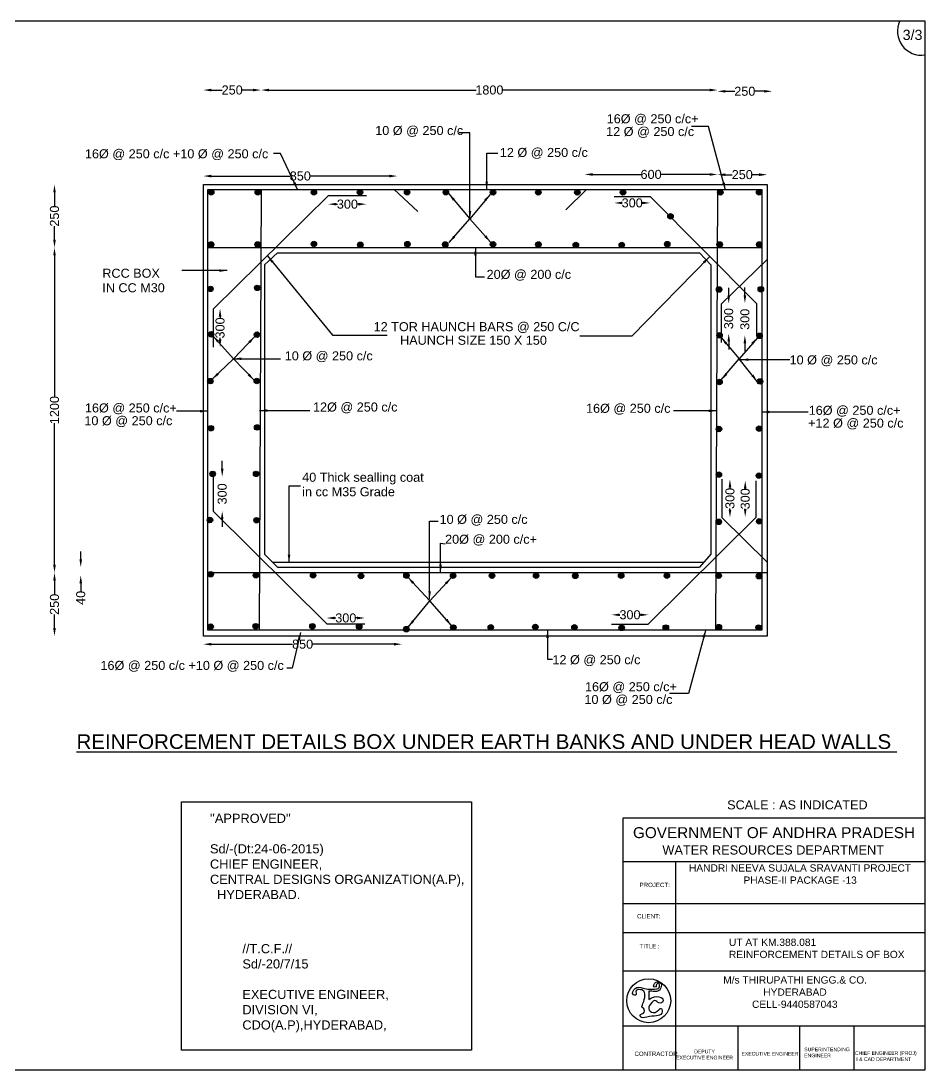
# Model space of a CAD drawing. Header units: millimetres. Extents: x 1016 to 9187, y 2068 to 6710.
# Drawn here: x 5190 to 9187, y 2068 to 6710 of the extents above; entities that cross this region are included whole.
import ezdxf

# ---------------------------------------------------------------- set-up
doc = ezdxf.new("R2010")
doc.units = ezdxf.units.MM
doc.header["$MEASUREMENT"] = 0
for name, color, linetype in [('DIMENSIONS', 7, 'Continuous'), ('DRAWING', 2, 'Continuous'), ('TEXT', 7, 'Continuous')]:
    doc.layers.add(name, color=color, linetype=linetype)
doc.styles.get("Standard").update_dxf_attribs({"font": 'arial.ttf', "height": 40})
doc.dimstyles.get("Standard").update_dxf_attribs({"dimtxt": 40, "dimasz": 35, "dimexe": 0.18, "dimexo": 0.0625, "dimgap": 0.09, "dimtad": 0, "dimdec": 0, "dimzin": 0, "dimdsep": 46, "dimtxsty": 'Standard', "dimcen": 0.09, "dimse1": 1, "dimse2": 1, "dimadec": 0, "dimazin": 0, "dimtfac": 1, "dimtdec": 0, "dimtofl": 0, "dimtmove": 0, "dimatfit": 3, "dimfxl": 1, "dimtolj": 1, "dimtzin": 0, "dimarcsym": 0})

# ---------------------------------------------------------------- blocks, each defined once
blk = doc.blocks.new('*D35')
at = {"layer": 'Defpoints', "color": 0}
for p in [(6144.9, 5985.6), (5338.4, 5706.9), (6144.9, 5706.9)]:
    blk.add_point(p, dxfattribs=at)
at = {"layer": 'TEXT', "color": 0, "lineweight": -2}
for p, q in [((5338.4, 5950.6), (5338.4, 5890.8)), ((5338.4, 5741.9), (5338.4, 5801.7))]:
    blk.add_line(p, q, dxfattribs=at)
at = {"layer": 'TEXT', "color": 0}
for points in [[(5332.6, 5950.6), (5344.2, 5950.6), (5338.4, 5985.6)], [(5332.6, 5741.9), (5344.2, 5741.9), (5338.4, 5706.9)]]:
    blk.add_solid(points, dxfattribs=at)
at = {"layer": 'TEXT', "color": 0, "insert": (5338.4, 5846.3), "char_height": 40, "attachment_point": 5, "rotation": 90}
blk.add_mtext('\\A1;250', dxfattribs=at)
blk = doc.blocks.new('*D36')
at = {"layer": 'Defpoints', "color": 0}
for p in [(6177.4, 5706.9), (5338.4, 4268.6), (6177.4, 4268.6)]:
    blk.add_point(p, dxfattribs=at)
at = {"layer": 'TEXT', "color": 0, "lineweight": -2}
for p, q in [((5338.4, 5671.9), (5338.4, 5045.6)), ((5338.4, 4303.6), (5338.4, 4929.9))]:
    blk.add_line(p, q, dxfattribs=at)
at = {"layer": 'TEXT', "color": 0}
for points in [[(5332.6, 5671.9), (5344.2, 5671.9), (5338.4, 5706.9)], [(5332.6, 4303.6), (5344.2, 4303.6), (5338.4, 4268.6)]]:
    blk.add_solid(points, dxfattribs=at)
at = {"layer": 'TEXT', "color": 0, "insert": (5338.4, 4987.8), "char_height": 40, "attachment_point": 5, "rotation": 90}
blk.add_mtext('\\A1;1200', dxfattribs=at)
blk = doc.blocks.new('*D25')
at = {"layer": 'Defpoints', "color": 0}
for p in [(6587.4, 4292.5), (5454.4, 4256.4), (6597.9, 4256.4)]:
    blk.add_point(p, dxfattribs=at)
at = {"layer": 'TEXT', "color": 0, "lineweight": -2}
for p, q in [((5454.4, 4327.5), (5454.4, 4362.5)), ((5454.4, 4221.4), (5454.4, 4186.4))]:
    blk.add_line(p, q, dxfattribs=at)
at = {"layer": 'TEXT', "color": 0}
for points in [[(5448.6, 4327.5), (5460.2, 4327.5), (5454.4, 4292.5)], [(5448.6, 4221.4), (5460.2, 4221.4), (5454.4, 4256.4)]]:
    blk.add_solid(points, dxfattribs=at)
at = {"layer": 'TEXT', "color": 0, "insert": (5454.4, 4156.9), "char_height": 40, "attachment_point": 5, "rotation": 90}
blk.add_mtext('\\A1;40', dxfattribs=at)
blk = doc.blocks.new('*D26')
at = {"layer": 'Defpoints', "color": 0}
for p in [(6544.4, 4268.6), (5338.4, 3988), (6544.4, 3988)]:
    blk.add_point(p, dxfattribs=at)
at = {"layer": 'TEXT', "color": 0, "lineweight": -2}
for p, q in [((5338.4, 4233.6), (5338.4, 4172.9)), ((5338.4, 4023), (5338.4, 4083.8))]:
    blk.add_line(p, q, dxfattribs=at)
at = {"layer": 'TEXT', "color": 0}
for points in [[(5332.6, 4233.6), (5344.2, 4233.6), (5338.4, 4268.6)], [(5332.6, 4023), (5344.2, 4023), (5338.4, 3988)]]:
    blk.add_solid(points, dxfattribs=at)
at = {"layer": 'TEXT', "color": 0, "insert": (5338.4, 4128.3), "char_height": 40, "attachment_point": 5, "rotation": 90}
blk.add_mtext('\\A1;250', dxfattribs=at)
blk = doc.blocks.new('*D27')
at = {"layer": 'Defpoints', "color": 0}
for p in [(5996.5, 4090.9), (6874.4, 4090.9), (6874.4, 3951.9)]:
    blk.add_point(p, dxfattribs=at)
at = {"layer": 'TEXT', "color": 0, "lineweight": -2}
for p, q in [((6031.5, 3951.9), (6391.2, 3951.9)), ((6839.4, 3951.9), (6479.7, 3951.9))]:
    blk.add_line(p, q, dxfattribs=at)
at = {"layer": 'TEXT', "color": 0}
for points in [[(6031.5, 3957.7), (6031.5, 3946), (5996.5, 3951.9)], [(6839.4, 3957.7), (6839.4, 3946), (6874.4, 3951.9)]]:
    blk.add_solid(points, dxfattribs=at)
at = {"layer": 'TEXT', "color": 0, "insert": (6435.4, 3951.9), "char_height": 40, "attachment_point": 5}
blk.add_mtext('\\A1;850', dxfattribs=at)
blk = doc.blocks.new('*D28')
at = {"layer": 'Defpoints', "color": 0}
for p in [(6542, 4042.2), (6710.8, 4067.9), (6710.8, 4042.2)]:
    blk.add_point(p, dxfattribs=at)
at = {"layer": 'TEXT', "color": 0, "lineweight": -2}
for p, q in [((6577, 4067.9), (6582.2, 4067.9)), ((6675.8, 4067.9), (6670.6, 4067.9))]:
    blk.add_line(p, q, dxfattribs=at)
at = {"layer": 'TEXT', "color": 0}
for points in [[(6577, 4073.7), (6577, 4062), (6542, 4067.9)], [(6675.8, 4073.7), (6675.8, 4062), (6710.8, 4067.9)]]:
    blk.add_solid(points, dxfattribs=at)
at = {"layer": 'TEXT', "color": 0, "insert": (6626.4, 4067.9), "char_height": 40, "attachment_point": 5}
blk.add_mtext('\\A1;300', dxfattribs=at)
blk = doc.blocks.new('*D29')
at = {"layer": 'Defpoints', "color": 0}
for p in [(7801.7, 4039.9), (7963.9, 4081.9), (7963.9, 4039.9)]:
    blk.add_point(p, dxfattribs=at)
at = {"layer": 'TEXT', "color": 0, "lineweight": -2}
for p, q in [((7836.7, 4081.9), (7838.6, 4081.9)), ((7928.9, 4081.9), (7927, 4081.9))]:
    blk.add_line(p, q, dxfattribs=at)
at = {"layer": 'TEXT', "color": 0}
for points in [[(7836.7, 4087.7), (7836.7, 4076), (7801.7, 4081.9)], [(7928.9, 4087.7), (7928.9, 4076), (7963.9, 4081.9)]]:
    blk.add_solid(points, dxfattribs=at)
at = {"layer": 'TEXT', "color": 0, "insert": (7882.8, 4081.9), "char_height": 40, "attachment_point": 5}
blk.add_mtext('\\A1;300', dxfattribs=at)
blk = doc.blocks.new('*D30')
at = {"layer": 'Defpoints', "color": 0}
for p in [(8289.4, 4681.4), (8324.9, 4681.4), (8289.4, 4512.9)]:
    blk.add_point(p, dxfattribs=at)
at = {"layer": 'TEXT', "color": 0, "lineweight": -2}
for p, q in [((8324.9, 4646.4), (8324.9, 4641.3)), ((8324.9, 4547.9), (8324.9, 4552.9))]:
    blk.add_line(p, q, dxfattribs=at)
at = {"layer": 'TEXT', "color": 0}
for points in [[(8319.1, 4646.4), (8330.7, 4646.4), (8324.9, 4681.4)], [(8319.1, 4547.9), (8330.7, 4547.9), (8324.9, 4512.9)]]:
    blk.add_solid(points, dxfattribs=at)
at = {"layer": 'TEXT', "color": 0, "insert": (8324.9, 4597.1), "char_height": 40, "attachment_point": 5, "rotation": 90}
blk.add_mtext('\\A1;300', dxfattribs=at)
blk = doc.blocks.new('*D31')
at = {"layer": 'Defpoints', "color": 0}
for p in [(8392.4, 4675.4), (8440.4, 4675.4), (8441.3, 4514.8)]:
    blk.add_point(p, dxfattribs=at)
at = {"layer": 'TEXT', "color": 0, "lineweight": -2}
for p, q in [((8392.4, 4640.4), (8392.4, 4639.3)), ((8392.4, 4549.8), (8392.4, 4550.9))]:
    blk.add_line(p, q, dxfattribs=at)
at = {"layer": 'TEXT', "color": 0}
for points in [[(8386.6, 4640.4), (8398.2, 4640.4), (8392.4, 4675.4)], [(8386.6, 4549.8), (8398.2, 4549.8), (8392.4, 4514.8)]]:
    blk.add_solid(points, dxfattribs=at)
at = {"layer": 'TEXT', "color": 0, "insert": (8392.4, 4595.1), "char_height": 40, "attachment_point": 5, "rotation": 90}
blk.add_mtext('\\A1;300', dxfattribs=at)
blk = doc.blocks.new('*D32')
at = {"layer": 'Defpoints', "color": 0}
for p in [(8287.9, 5458.4), (8287.9, 5326.4), (8319.4, 5326.4)]:
    blk.add_point(p, dxfattribs=at)
at = {"layer": 'TEXT', "color": 0, "lineweight": -2}
for p, q in [((8319.4, 5493.4), (8319.4, 5528.4)), ((8319.4, 5291.4), (8319.4, 5256.4))]:
    blk.add_line(p, q, dxfattribs=at)
at = {"layer": 'TEXT', "color": 0}
for points in [[(8313.6, 5493.4), (8325.2, 5493.4), (8319.4, 5458.4)], [(8313.6, 5291.4), (8325.2, 5291.4), (8319.4, 5326.4)]]:
    blk.add_solid(points, dxfattribs=at)
at = {"layer": 'TEXT', "color": 0, "insert": (8319.4, 5392.4), "char_height": 40, "attachment_point": 5, "rotation": 90}
blk.add_mtext('\\A1;300', dxfattribs=at)
blk = doc.blocks.new('*D33')
at = {"layer": 'Defpoints', "color": 0}
for p in [(8440.3, 5460.8), (8390.9, 5318.3), (8441.7, 5318.3)]:
    blk.add_point(p, dxfattribs=at)
at = {"layer": 'TEXT', "color": 0, "lineweight": -2}
for p, q in [((8390.9, 5495.8), (8390.9, 5530.8)), ((8390.9, 5283.3), (8390.9, 5248.3))]:
    blk.add_line(p, q, dxfattribs=at)
at = {"layer": 'TEXT', "color": 0}
for points in [[(8385.1, 5495.8), (8396.7, 5495.8), (8390.9, 5460.8)], [(8385.1, 5283.3), (8396.7, 5283.3), (8390.9, 5318.3)]]:
    blk.add_solid(points, dxfattribs=at)
at = {"layer": 'TEXT', "color": 0, "insert": (8390.9, 5389.5), "char_height": 40, "attachment_point": 5, "rotation": 90}
blk.add_mtext('\\A1;300', dxfattribs=at)
blk = doc.blocks.new('*D34')
at = {"layer": 'Defpoints', "color": 0}
for p in [(8269.9, 6030.4), (7682.4, 5985.6), (8269.9, 5963.4)]:
    blk.add_point(p, dxfattribs=at)
at = {"layer": 'TEXT', "color": 0, "lineweight": -2}
for p, q in [((7717.4, 6030.4), (7931.8, 6030.4)), ((8234.9, 6030.4), (8020.5, 6030.4))]:
    blk.add_line(p, q, dxfattribs=at)
at = {"layer": 'TEXT', "color": 0}
for points in [[(7717.4, 6036.2), (7717.4, 6024.5), (7682.4, 6030.4)], [(8234.9, 6036.2), (8234.9, 6024.5), (8269.9, 6030.4)]]:
    blk.add_solid(points, dxfattribs=at)
at = {"layer": 'TEXT', "color": 0, "insert": (7976.1, 6030.4), "char_height": 40, "attachment_point": 5}
blk.add_mtext('\\A1;600', dxfattribs=at)
blk = doc.blocks.new('*D37')
at = {"layer": 'Defpoints', "color": 0}
for p in [(8488.9, 6029.4), (8269.7, 5925.4), (8488.9, 5940.9)]:
    blk.add_point(p, dxfattribs=at)
at = {"layer": 'TEXT', "color": 0, "lineweight": -2}
for p, q in [((8304.7, 6029.4), (8334.7, 6029.4)), ((8453.9, 6029.4), (8423.8, 6029.4))]:
    blk.add_line(p, q, dxfattribs=at)
at = {"layer": 'TEXT', "color": 0}
for points in [[(8304.7, 6035.2), (8304.7, 6023.5), (8269.7, 6029.4)], [(8453.9, 6035.2), (8453.9, 6023.5), (8488.9, 6029.4)]]:
    blk.add_solid(points, dxfattribs=at)
at = {"layer": 'TEXT', "color": 0, "insert": (8379.3, 6029.4), "char_height": 40, "attachment_point": 5}
blk.add_mtext('\\A1;250', dxfattribs=at)
blk = doc.blocks.new('*D38')
at = {"layer": 'Defpoints', "color": 0}
for p in [(7813.3, 5933.3), (7971.9, 5933.3), (7971.9, 5904.4)]:
    blk.add_point(p, dxfattribs=at)
at = {"layer": 'TEXT', "color": 0, "lineweight": -2}
for p, q in [((7848.3, 5904.4), (7848.4, 5904.4)), ((7936.9, 5904.4), (7936.8, 5904.4))]:
    blk.add_line(p, q, dxfattribs=at)
at = {"layer": 'TEXT', "color": 0}
for points in [[(7848.3, 5910.2), (7848.3, 5898.5), (7813.3, 5904.4)], [(7936.9, 5910.2), (7936.9, 5898.5), (7971.9, 5904.4)]]:
    blk.add_solid(points, dxfattribs=at)
at = {"layer": 'TEXT', "color": 0, "insert": (7892.6, 5904.4), "char_height": 40, "attachment_point": 5}
blk.add_mtext('\\A1;300', dxfattribs=at)
blk = doc.blocks.new('*D39')
at = {"layer": 'Defpoints', "color": 0}
for p in [(6251.6, 6403.9), (5996.5, 5866.4), (6251.6, 5865.2)]:
    blk.add_point(p, dxfattribs=at)
at = {"layer": 'TEXT', "color": 0, "lineweight": -2}
for p, q in [((6031.5, 6403.9), (6079.5, 6403.9)), ((6216.6, 6403.9), (6168.6, 6403.9))]:
    blk.add_line(p, q, dxfattribs=at)
at = {"layer": 'TEXT', "color": 0}
for points in [[(6031.5, 6409.7), (6031.5, 6398), (5996.5, 6403.9)], [(6216.6, 6409.7), (6216.6, 6398), (6251.6, 6403.9)]]:
    blk.add_solid(points, dxfattribs=at)
at = {"layer": 'TEXT', "color": 0, "insert": (6124, 6403.9), "char_height": 40, "attachment_point": 5}
blk.add_mtext('\\A1;250', dxfattribs=at)
blk = doc.blocks.new('*D40')
at = {"layer": 'Defpoints', "color": 0}
for p in [(8270.3, 6403.9), (6252, 5963.4), (8270.3, 5951.4)]:
    blk.add_point(p, dxfattribs=at)
at = {"layer": 'TEXT', "color": 0, "lineweight": -2}
for p, q in [((6287, 6403.9), (7203.3, 6403.9)), ((8235.3, 6403.9), (7319, 6403.9))]:
    blk.add_line(p, q, dxfattribs=at)
at = {"layer": 'TEXT', "color": 0}
for points in [[(6287, 6409.7), (6287, 6398), (6252, 6403.9)], [(8235.3, 6409.7), (8235.3, 6398), (8270.3, 6403.9)]]:
    blk.add_solid(points, dxfattribs=at)
at = {"layer": 'TEXT', "color": 0, "insert": (7261.2, 6403.9), "char_height": 40, "attachment_point": 5}
blk.add_mtext('\\A1;1800', dxfattribs=at)
blk = doc.blocks.new('*D41')
at = {"layer": 'Defpoints', "color": 0}
for p in [(8511.4, 6398.4), (8269.5, 5886.9), (8511.4, 5886.9)]:
    blk.add_point(p, dxfattribs=at)
at = {"layer": 'TEXT', "color": 0, "lineweight": -2}
for p, q in [((8304.5, 6398.4), (8345.9, 6398.4)), ((8476.4, 6398.4), (8435, 6398.4))]:
    blk.add_line(p, q, dxfattribs=at)
at = {"layer": 'TEXT', "color": 0}
for points in [[(8304.5, 6404.2), (8304.5, 6392.5), (8269.5, 6398.4)], [(8476.4, 6404.2), (8476.4, 6392.5), (8511.4, 6398.4)]]:
    blk.add_solid(points, dxfattribs=at)
at = {"layer": 'TEXT', "color": 0, "insert": (8390.5, 6398.4), "char_height": 40, "attachment_point": 5}
blk.add_mtext('\\A1;250', dxfattribs=at)
blk = doc.blocks.new('*D42')
at = {"layer": 'Defpoints', "color": 0}
for p in [(6038, 4693.3), (6079.9, 4693.3), (6039.4, 4540.6)]:
    blk.add_point(p, dxfattribs=at)
at = {"layer": 'TEXT', "color": 0, "lineweight": -2}
for p, q in [((6079.9, 4728.3), (6079.9, 4763.3)), ((6079.9, 4505.6), (6079.9, 4470.6))]:
    blk.add_line(p, q, dxfattribs=at)
at = {"layer": 'TEXT', "color": 0}
for points in [[(6074.1, 4728.3), (6085.7, 4728.3), (6079.9, 4693.3)], [(6074.1, 4505.6), (6085.7, 4505.6), (6079.9, 4540.6)]]:
    blk.add_solid(points, dxfattribs=at)
at = {"layer": 'TEXT', "color": 0, "insert": (6079.9, 4617), "char_height": 40, "attachment_point": 5, "rotation": 90}
blk.add_mtext('\\A1;300', dxfattribs=at)
blk = doc.blocks.new('*D43')
at = {"layer": 'Defpoints', "color": 0}
for p in [(6041.3, 5436.4), (6041.3, 5266.2), (6070.4, 5266.2)]:
    blk.add_point(p, dxfattribs=at)
at = {"layer": 'TEXT', "color": 0, "lineweight": -2}
for p, q in [((6070.4, 5401.4), (6070.4, 5395.5)), ((6070.4, 5301.2), (6070.4, 5307.1))]:
    blk.add_line(p, q, dxfattribs=at)
at = {"layer": 'TEXT', "color": 0}
for points in [[(6064.6, 5401.4), (6076.2, 5401.4), (6070.4, 5436.4)], [(6064.6, 5301.2), (6076.2, 5301.2), (6070.4, 5266.2)]]:
    blk.add_solid(points, dxfattribs=at)
at = {"layer": 'TEXT', "color": 0, "insert": (6070.4, 5351.3), "char_height": 40, "attachment_point": 5, "rotation": 90}
blk.add_mtext('\\A1;300', dxfattribs=at)
blk = doc.blocks.new('*D44')
at = {"layer": 'Defpoints', "color": 0}
for p in [(6853.9, 6023.4), (5996.5, 5985.6), (6853.9, 5963.4)]:
    blk.add_point(p, dxfattribs=at)
at = {"layer": 'TEXT', "color": 0, "lineweight": -2}
for p, q in [((6031.5, 6023.4), (6381, 6023.4)), ((6818.9, 6023.4), (6469.4, 6023.4))]:
    blk.add_line(p, q, dxfattribs=at)
at = {"layer": 'TEXT', "color": 0}
for points in [[(6031.5, 6029.2), (6031.5, 6017.5), (5996.5, 6023.4)], [(6818.9, 6029.2), (6818.9, 6017.5), (6853.9, 6023.4)]]:
    blk.add_solid(points, dxfattribs=at)
at = {"layer": 'TEXT', "color": 0, "insert": (6425.2, 6023.4), "char_height": 40, "attachment_point": 5}
blk.add_mtext('\\A1;850', dxfattribs=at)
blk = doc.blocks.new('*D45')
at = {"layer": 'Defpoints', "color": 0}
for p in [(6549.4, 5937.4), (6717.3, 5937.4), (6717.3, 5898.9)]:
    blk.add_point(p, dxfattribs=at)
at = {"layer": 'TEXT', "color": 0, "lineweight": -2}
for p, q in [((6584.4, 5898.9), (6589.2, 5898.9)), ((6682.3, 5898.9), (6677.6, 5898.9))]:
    blk.add_line(p, q, dxfattribs=at)
at = {"layer": 'TEXT', "color": 0}
for points in [[(6584.4, 5904.7), (6584.4, 5893), (6549.4, 5898.9)], [(6682.3, 5904.7), (6682.3, 5893), (6717.3, 5898.9)]]:
    blk.add_solid(points, dxfattribs=at)
at = {"layer": 'TEXT', "color": 0, "insert": (6633.4, 5898.9), "char_height": 40, "attachment_point": 5}
blk.add_mtext('\\A1;300', dxfattribs=at)

msp = doc.modelspace()

# ---------------------------------------------------------------- hatches: boundary and pattern name
at = {"layer": 'DRAWING'}
for points in [[(6032.1, 5963.4), (6030.7, 5963.4, 0.397986), (6019.3, 5951.4, 1), (6043.5, 5951.4, 0.397986)], [(6238.1, 5963.4), (6236.7, 5963.4, 0.397986), (6225.3, 5951.4, 1), (6249.5, 5951.4, 0.397986)], [(6486.1, 5963.4), (6484.7, 5963.4, 0.397986), (6473.3, 5951.4, 1), (6497.5, 5951.4, 0.397986)], [(6690.1, 5963.4), (6688.7, 5963.4, 0.397986), (6677.3, 5951.4, 1), (6701.5, 5951.4, 0.397986)], [(6898.1, 5963.4), (6896.7, 5963.4, 0.397986), (6885.3, 5951.4, 1), (6909.5, 5951.4, 0.397986)], [(7069.6, 5963.4), (7068.2, 5963.4, 0.397986), (7056.8, 5951.4, 1), (7081, 5951.4, 0.397986)], [(7278.1, 5963.4), (7276.7, 5963.4, 0.397986), (7265.3, 5951.4, 1), (7289.5, 5951.4, 0.397986)], [(7478.1, 5963.4), (7476.7, 5963.4, 0.397986), (7465.3, 5951.4, 1), (7489.5, 5951.4, 0.397986)], [(7650.6, 5963.4), (7649.2, 5963.4, 0.397986), (7637.8, 5951.4, 1), (7662, 5951.4, 0.397986)], [(7852.6, 5963.4), (7851.2, 5963.4, 0.397986), (7839.8, 5951.4, 1), (7864, 5951.4, 0.397986)], [(8283.1, 5963.4), (8281.7, 5963.4, 0.397986), (8270.3, 5951.4, 1), (8294.5, 5951.4, 0.397986)], [(8454.6, 5963.4), (8453.2, 5963.4, 0.397986), (8441.8, 5951.4, 1), (8466, 5951.4, 0.397986)], [(8062.6, 5857), (8061.3, 5857, 0.397986), (8049.9, 5844.9, 1), (8074, 5844.9, 0.397986)], [(6031.6, 5732.9), (6030.2, 5732.9, 0.397986), (6018.8, 5720.9, 1), (6043, 5720.9, 0.397986)], [(6237.6, 5732.4), (6236.2, 5732.4, 0.397986), (6224.8, 5720.4, 1), (6249, 5720.4, 0.397986)], [(6486.1, 5734.4), (6484.7, 5734.4, 0.397986), (6473.3, 5722.4, 1), (6497.5, 5722.4, 0.397986)], [(6691.1, 5731.4), (6689.7, 5731.4, 0.397986), (6678.3, 5719.4, 1), (6702.5, 5719.4, 0.397986)], [(6899.6, 5733.9), (6898.2, 5733.9, 0.397986), (6886.8, 5721.9, 1), (6911, 5721.9, 0.397986)], [(7066.6, 5732.4), (7065.2, 5732.4, 0.397986), (7053.8, 5720.4, 1), (7078, 5720.4, 0.397986)], [(7278.1, 5733.4), (7276.7, 5733.4, 0.397986), (7265.3, 5721.4, 1), (7289.5, 5721.4, 0.397986)], [(7478.6, 5732.4), (7477.2, 5732.4, 0.397986), (7465.8, 5720.4, 1), (7490, 5720.4, 0.397986)], [(7644.1, 5730.4), (7642.7, 5730.4, 0.397986), (7631.3, 5718.4, 1), (7655.5, 5718.4, 0.397986)], [(7847.1, 5730.4), (7845.7, 5730.4, 0.397986), (7834.3, 5718.4, 1), (7858.5, 5718.4, 0.397986)], [(8048.1, 5733.9), (8046.7, 5733.9, 0.397986), (8035.3, 5721.9, 1), (8059.5, 5721.9, 0.397986)], [(8280.1, 5732.9), (8278.7, 5732.9, 0.397986), (8267.3, 5720.9, 1), (8291.5, 5720.9, 0.397986)], [(8455.1, 5732.4), (8453.7, 5732.4, 0.397986), (8442.3, 5720.4, 1), (8466.5, 5720.4, 0.397986)], [(6028.6, 5535.9), (6027.2, 5535.9, 0.397986), (6015.8, 5523.9, 1), (6040, 5523.9, 0.397986)], [(6235.6, 5540.4), (6234.2, 5540.4, 0.397986), (6222.8, 5528.4, 1), (6247, 5528.4, 0.397986)], [(8277.6, 5533.4), (8276.2, 5533.4, 0.397986), (8264.8, 5521.4, 1), (8289, 5521.4, 0.397986)], [(8462.1, 5534.4), (8460.7, 5534.4, 0.397986), (8449.3, 5522.4, 1), (8473.5, 5522.4, 0.397986)], [(6031.1, 5334.9), (6029.7, 5334.9, 0.397986), (6018.3, 5322.9, 1), (6042.5, 5322.9, 0.397986)], [(6234.6, 5333.4), (6233.2, 5333.4, 0.397986), (6221.8, 5321.4, 1), (6246, 5321.4, 0.397986)], [(8279.6, 5330.4), (8278.2, 5330.4, 0.397986), (8266.8, 5318.4, 1), (8291, 5318.4, 0.397986)], [(8456.6, 5328.4), (8455.2, 5328.4, 0.397986), (8443.8, 5316.4, 1), (8468, 5316.4, 0.397986)], [(6028.1, 5127.9), (6026.7, 5127.9, 0.397986), (6015.3, 5115.9, 1), (6039.5, 5115.9, 0.397986)], [(6233.6, 5128.4), (6232.2, 5128.4, 0.397986), (6220.8, 5116.4, 1), (6245, 5116.4, 0.397986)], [(8279.6, 5123.9), (8278.2, 5123.9, 0.397986), (8266.8, 5111.9, 1), (8291, 5111.9, 0.397986)], [(8458.6, 5126.4), (8457.2, 5126.4, 0.397986), (8445.8, 5114.4, 1), (8470, 5114.4, 0.397986)], [(6235.1, 4922.9), (6233.7, 4922.9, 0.397986), (6222.3, 4910.9, 1), (6246.5, 4910.9, 0.397986)], [(6030.6, 4919.4), (6029.2, 4919.4, 0.397986), (6017.8, 4907.4, 1), (6042, 4907.4, 0.397986)], [(8277.1, 4915.9), (8275.7, 4915.9, 0.397986), (8264.3, 4903.9, 1), (8288.5, 4903.9, 0.397986)], [(8454.6, 4917.4), (8453.2, 4917.4, 0.397986), (8441.8, 4905.4, 1), (8466, 4905.4, 0.397986)], [(6038.6, 4717.4), (6037.2, 4717.4, 0.397986), (6025.8, 4705.4, 1), (6049.9, 4705.4, 0.397986)], [(6230.6, 4717.4), (6229.2, 4717.4, 0.397986), (6217.8, 4705.4, 1), (6242, 4705.4, 0.397986)], [(8276.6, 4713.9), (8275.2, 4713.9, 0.397986), (8263.8, 4701.9, 1), (8288, 4701.9, 0.397986)], [(8453.6, 4709.9), (8452.2, 4709.9, 0.397986), (8440.8, 4697.9, 1), (8465, 4697.9, 0.397986)], [(6026.6, 4513.4), (6025.2, 4513.4, 0.397986), (6013.8, 4501.4, 1), (6038, 4501.4, 0.397986)], [(6232.6, 4512.4), (6231.2, 4512.4, 0.397986), (6219.8, 4500.4, 1), (6244, 4500.4, 0.397986)], [(8276.1, 4505.4), (8274.7, 4505.4, 0.397986), (8263.3, 4493.4, 1), (8287.5, 4493.4, 0.397986)], [(8455.1, 4507.4), (8453.7, 4507.4, 0.397986), (8442.3, 4495.4, 1), (8466.5, 4495.4, 0.397986)], [(6029.6, 4273.4), (6028.2, 4273.4, 0.397986), (6016.8, 4261.4, 1), (6041, 4261.4, 0.397986)], [(6229.6, 4268.4), (6228.2, 4268.4, 0.397986), (6216.8, 4256.4, 1), (6241, 4256.4, 0.397986)], [(6482.6, 4268.4), (6481.2, 4268.4, 0.397986), (6469.8, 4256.4, 1), (6494, 4256.4, 0.397986)], [(6694.1, 4265.9), (6692.7, 4265.9, 0.397986), (6681.3, 4253.9, 1), (6705.5, 4253.9, 0.397986)], [(6895.1, 4267.9), (6893.7, 4267.9, 0.397986), (6882.3, 4255.9, 1), (6906.5, 4255.9, 0.397986)], [(7101.6, 4266.9), (7100.2, 4266.9, 0.397986), (7088.8, 4254.9, 1), (7113, 4254.9, 0.397986)], [(7273.6, 4266.9), (7272.2, 4266.9, 0.397986), (7260.8, 4254.9, 1), (7285, 4254.9, 0.397986)], [(7468.6, 4266.9), (7467.2, 4266.9, 0.397986), (7455.8, 4254.9, 1), (7480, 4254.9, 0.397986)], [(7641.6, 4266.4), (7640.2, 4266.4, 0.397986), (7628.8, 4254.4, 1), (7653, 4254.4, 0.397986)], [(7844.6, 4267.4), (7843.2, 4267.4, 0.397986), (7831.8, 4255.4, 1), (7856, 4255.4, 0.397986)], [(8046.6, 4266.9), (8045.2, 4266.9, 0.397986), (8033.8, 4254.9, 1), (8058, 4254.9, 0.397986)], [(8275.6, 4266.9), (8274.2, 4266.9, 0.397986), (8262.8, 4254.9, 1), (8287, 4254.9, 0.397986)], [(8454.1, 4264.9), (8452.7, 4264.9, 0.397986), (8441.3, 4252.9, 1), (8465.5, 4252.9, 0.397986)], [(6029.6, 4041.4), (6028.2, 4041.4, 0.397986), (6016.8, 4029.4, 1), (6041, 4029.4, 0.397986)], [(6228.6, 4043.4), (6227.2, 4043.4, 0.397986), (6215.8, 4031.4, 1), (6240, 4031.4, 0.397986)], [(6479.6, 4043.4), (6478.2, 4043.4, 0.397986), (6466.8, 4031.4, 1), (6491, 4031.4, 0.397986)], [(6686.1, 4041.9), (6684.7, 4041.9, 0.397986), (6673.3, 4029.9, 1), (6697.5, 4029.9, 0.397986)], [(7268.1, 4038.4), (7266.7, 4038.4, 0.397986), (7255.3, 4026.4, 1), (7279.5, 4026.4, 0.397986)], [(7465.1, 4039.9), (7463.7, 4039.9, 0.397986), (7452.3, 4027.9, 1), (7476.5, 4027.9, 0.397986)], [(7638.1, 4038.4), (7636.7, 4038.4, 0.397986), (7625.3, 4026.4, 1), (7649.5, 4026.4, 0.397986)], [(8276.6, 4039.4), (8275.2, 4039.4, 0.397986), (8263.8, 4027.4, 1), (8288, 4027.4, 0.397986)], [(6894.6, 4030.5), (6893.2, 4030.5, 0.397986), (6881.8, 4018.4, 1), (6906, 4018.4, 0.397986)], [(7102.6, 4037.4), (7101.2, 4037.4, 0.397986), (7089.8, 4025.4, 1), (7114, 4025.4, 0.397986)], [(7846.6, 4035.9), (7845.2, 4035.9, 0.397986), (7833.8, 4023.9, 1), (7858, 4023.9, 0.397986)], [(8042.1, 4037.4), (8040.7, 4037.4, 0.397986), (8029.3, 4025.4, 1), (8053.5, 4025.4, 0.397986)], [(8452.1, 4037.4), (8450.7, 4037.4, 0.397986), (8439.3, 4025.4, 1), (8463.5, 4025.4, 0.397986)]]:
    msp.add_hatch(color=0, dxfattribs=at).paths.add_polyline_path(points)

# ---------------------------------------------------------------- linework, layer by layer
at = {"layer": 'DRAWING', "color": 0}
for points in [[(5996.5, 5985.6), (8488.9, 5985.6), (8488.9, 3988), (5996.5, 3988)], [(6016.8, 5963.4), (8466.1, 5963.4), (8466.1, 4014.4), (6016.8, 4014.4)]]:
    msp.add_lwpolyline(points, close=True, dxfattribs=at)
for points in [[(6252, 5963.4), (6243.3, 4014.4)], [(8269.9, 5963.4), (8261.1, 4014.4)], [(6041.3, 5266.2), (6041.3, 5436.4), (6549.4, 5937.4), (6717.3, 5937.4)], [(7813.3, 5933.3), (7971.9, 5933.3), (8441.7, 5459.3), (8441.7, 5318.3)], [(6016.8, 5706.9), (8466.1, 5706.9)], [(6266.9, 5630.6), (6324.9, 5684.2)], [(6324.9, 5684.2), (8190.2, 5684.2)], [(8190.2, 5684.2), (8239.7, 5630.6)], [(6266.9, 5630.6), (6266.9, 4349.6)], [(8239.7, 5630.6), (8239.7, 4349.6)], [(6039.4, 4711.7), (6039.4, 4540.6), (6542, 4042.2), (6710.8, 4042.2)], [(7801.7, 4039.9), (7959.9, 4039.9), (7963.9, 4039.9), (8440.4, 4513.9), (8440.4, 4675.4)], [(8289.4, 4681.4), (8289.4, 4512.9), (8488.9, 4314.9)], [(6324.9, 4292.5), (6266.9, 4349.6)], [(8239.7, 4349.6), (8190.2, 4292.5)], [(6302, 4315), (8209.7, 4315)], [(6324.9, 4292.5), (8190.2, 4292.5)], [(6039.6, 4268.6), (8488.9, 4268.6)]]:
    msp.add_lwpolyline(points, dxfattribs=at)
for centre in [(6031.4, 5951.4), (6237.4, 5951.4), (6485.4, 5951.4), (6689.4, 5951.4), (6897.4, 5951.4), (7068.9, 5951.4), (7277.4, 5951.4), (7477.4, 5951.4), (7649.9, 5951.4), (7851.9, 5951.4), (8282.4, 5951.4), (8453.9, 5951.4), (8062, 5844.9), (6030.9, 5720.9), (6236.9, 5720.4), (6485.4, 5722.4), (6690.4, 5719.4), (6898.9, 5721.9), (7065.9, 5720.4), (7277.4, 5721.4), (7477.9, 5720.4), (7643.4, 5718.4), (7846.4, 5718.4), (8047.4, 5721.9), (8279.4, 5720.9), (8454.4, 5720.4), (6027.9, 5523.9), (6234.9, 5528.4), (8276.9, 5521.4), (8461.4, 5522.4), (6030.4, 5322.9), (6233.9, 5321.4), (8278.9, 5318.4), (8455.9, 5316.4), (6027.4, 5115.9), (6232.9, 5116.4), (8278.9, 5111.9), (8457.9, 5114.4), (6234.4, 4910.9), (6029.9, 4907.4), (8276.4, 4903.9), (8453.9, 4905.4), (6037.9, 4705.4), (6229.9, 4705.4), (8275.9, 4701.9), (8452.9, 4697.9), (6025.9, 4501.4), (6231.9, 4500.4), (8275.4, 4493.4), (8454.4, 4495.4), (6028.9, 4261.4), (6228.9, 4256.4), (6481.9, 4256.4), (6693.4, 4253.9), (6894.4, 4255.9), (7100.9, 4254.9), (7272.9, 4254.9), (7467.9, 4254.9), (7640.9, 4254.4), (7843.9, 4255.4), (8045.9, 4254.9), (8274.9, 4254.9), (8453.4, 4252.9), (6028.9, 4029.4), (6227.9, 4031.4), (6478.9, 4031.4), (6685.4, 4029.9), (7267.4, 4026.4), (7464.4, 4027.9), (7637.4, 4026.4), (8275.9, 4027.4), (6893.9, 4018.4), (7101.9, 4025.4), (7845.9, 4023.9), (8041.4, 4025.4), (8451.4, 4025.4)]:
    msp.add_circle(centre, 12.1, dxfattribs=at)
at = {"layer": 'TEXT', "color": 0}
for points in [[(9187.2, 2067.7), (1016.5, 2067.7), (1016.5, 6709.5), (9187.2, 6709.5)], [(5899.5, 3254), (7182, 3254), (7182, 2155), (5899.5, 2155)], [(7852.5, 3183.5), (9187.2, 3183.5), (9187.2, 2067.7), (7852.5, 2067.7)]]:
    msp.add_lwpolyline(points, close=True, dxfattribs=at)
for points in [[(6840, 5963.4), (6944.5, 5867)], [(7690.4, 5963.4), (7599.9, 5874.4)], [(8287.9, 5287.4), (8287.9, 5458.4), (8488.9, 5654.4)], [(7852.5, 2989.8), (9187.2, 2989.8)], [(8083.6, 2989.8), (8083.6, 2067.7)], [(7852.5, 2804.8), (9187.2, 2804.8)], [(7852.5, 2675.5), (9187.2, 2675.5)], [(7852.5, 2506.5), (9187.2, 2506.5)], [(7966.5, 2416.6), (7966.5, 2380.3)], [(7852.5, 2263.3), (9187.2, 2263.3)], [(8360, 2263.3), (8360, 2067.7)], [(8634.5, 2067.7), (8634.5, 2263.3)], [(8873.2, 2263.3), (8873.2, 2067.7)]]:
    msp.add_lwpolyline(points, dxfattribs=at)
msp.add_circle((7965.6, 2374.3), 97.2, dxfattribs=at)
msp.add_arc((9171.8, 6664.3), 106.4, 154.846, 278.3344, dxfattribs=at)
for points in [[(7917.7, 2424.3), (7909.5, 2418), (7908, 2399.5), (7898.1, 2400), (7905.7, 2428.9), (7939.2, 2430.2), (7999.4, 2426.9), (8012.8, 2433.7), (8008.2, 2452.5), (7999.1, 2442.6), (7998.1, 2435.2), (7989.5, 2435.7), (7995.8, 2454.5), (8009.8, 2456.9), (8020.1, 2448.7), (8016.1, 2425.1), (8002.2, 2415.4), (7978.9, 2416.3), (7966.5, 2416.6)], [(7966.5, 2380.3), (7981.8, 2388.8), (8020.4, 2388.8), (8028.7, 2381.1), (8026.6, 2367.9), (8005.1, 2367.9), (7997.7, 2374.4), (7973.3, 2359.5), (7967.7, 2333.1), (7993.9, 2322.8), (8021.7, 2340), (8023.3, 2319.6), (7999.7, 2307.1), (7957.6, 2302.2), (7928.6, 2303.7), (7929.1, 2313.4), (7942.8, 2319.6), (7942.1, 2341.2), (7937.4, 2344.1), (7940.1, 2361.6), (7939.6, 2420.2), (7917.7, 2424.3)]]:
    msp.add_spline(points, degree=3, dxfattribs=at)

# ---------------------------------------------------------------- texts
at = {"layer": 'DIMENSIONS', "color": 0}
msp.add_text('SCALE : AS INDICATED ', height=40, dxfattribs=at).set_placement((8312.5, 3221))
at = {"layer": 'DRAWING', "color": 0}
for s, p in [('12 TOR HAUNCH BARS @ 250 C/C ', (6749.4, 5336.9)), ('HAUNCH SIZE 150 X 150 ', (6866.4, 5276.9))]:
    msp.add_text(s, height=40, dxfattribs=at).set_placement(p)
at = {"layer": 'TEXT', "color": 0}
for s, height, p in [('3/3', 45, (9088.5, 6625.5)), ('16Ø @ 250 c/c+ ', 40, (7779.9, 6256.8)), ('10 Ø @ 250 c/c', 40, (6756.5, 6204.8)), ('12 Ø @ 250 c/c', 40, (7777.5, 6200.3)), ('16Ø @ 250 c/c +10 Ø @ 250 c/c', 40, (5472.9, 6101.9)), ('12 Ø @ 250 c/c', 40, (7307.5, 6107.8)), ('RCC BOX ', 40, (5549.7, 5573.3)), ('20Ø @ 200 c/c  ', 40, (7248.9, 5568.4)), ('IN CC M30 ', 40, (5549.7, 5509.1)), ('10 Ø @ 250 c/c', 40, (6356.5, 5207.8)), ('10 Ø @ 250 c/c', 40, (8588.5, 5189.8)), ('16Ø @ 250 c/c+ ', 40, (5472.9, 4977.3)), ('12Ø @ 250 c/c', 40, (6481.4, 4981.4)), ('16Ø @ 250 c/c', 40, (7688.4, 4975.7)), ('16Ø @ 250 c/c+ ', 40, (8672.9, 4966.8)), ('10 Ø @ 250 c/c', 40, (5470.5, 4920.8)), ('+12 Ø @ 250 c/c', 40, (8670.5, 4910.3)), ('40 Thick sealling coat ', 40, (6433.5, 4670.7)), ('in cc M35 Grade ', 40, (6433.5, 4606.5)), ('10 Ø @ 250 c/c', 40, (7041, 4484.3)), ('20Ø @ 200 c/c+ ', 40, (7065.4, 4396.3)), ('12 Ø @ 250 c/c', 40, (7540, 3863.3)), ('16Ø @ 250 c/c +10 Ø @ 250 c/c', 40, (5541.6, 3838.1)), ('16Ø @ 250 c/c+ ', 40, (7683.9, 3743.8)), ('10 Ø @ 250 c/c', 40, (7681.5, 3687.3)), ('%%UREINFORCEMENT DETAILS BOX UNDER EARTH BANKS AND UNDER HEAD WALLS ', 65, (5435.6, 3488.4))]:
    msp.add_text(s, height=height, dxfattribs=at).set_placement(p)
at = {"layer": 'TEXT', "color": 0, "attachment_point": 1}
for s, insert, char_height, width in [("''APPROVED''\\P \\PSd/-(Dt:24-06-2015) \\PCHIEF ENGINEER, \\PCENTRAL DESIGNS ORGANIZATION(A.P), \\P  HYDERABAD.", (6025.8, 3201.8), 40.496, 2026.536), ('\\pi26.117;{\\H1.5x;GOVERNMENT OF ANDHRA PRADESH}  \\P\\pi156.21;{\\H1.25x;WATER RESOURCES DEPARTMENT }', (7869.9, 3142.3), 32.272, 1290.627), ('\\pi2.2564;HANDRI NEEVA SUJALA SRAVANTI PROJECT \\P\\pi243.23;PHASE-II PACKAGE -13', (8141.4, 2977.9), 32.272, 982.024), ('PROJECT:', (7925.4, 2896.4), 19.36, 198.64), ('CLIENT:', (7914.4, 2757.9), 19.36, 198.64), ('UT AT KM.388.081\\PREINFORCEMENT DETAILS OF BOX ', (8320.3, 2649.1), 32.272, 789.053), ('//T.C.F.// \\PSd/-20/7/15 \\P\\PEXECUTIVE ENGINEER, \\PDIVISION VI, \\PCDO(A.P),HYDERABAD,', (6169, 2625), 40.496, 2026.536), ('TITLE :', (7925.3, 2625.6), 19.36, 198.64), ('\\pi3.6322;M/s THIRUPATHI ENGG.& CO. \\P\\pi180.82;HYDERABAD   \\P\\pi130.99;CELL-9440587043', (8291.3, 2482.5), 32.272, 636.213), ('CONTRACTOR ', (7902.9, 2149.2), 19.363, 198.64), ('\\pi143.97;DEPUTY \\P\\pi63.883;EXECUTIVE ENGINEER ', (8022.8, 2157.7), 16.136, 377.466), ('EXECUTIVE ENGINEER', (8375.9, 2147.8), 16.136, 251.644), ('SUPERINTENDING \\PENGINEER ', (8653.3, 2167.2), 16.136, 200.397), ('CHIEF ENGINEER (PROJ)\\P I & CAD DEPARTMENT ', (8877.3, 2150.8), 16.136, 272.37)]:
    msp.add_mtext(s, dxfattribs=dict(at, insert=insert, char_height=char_height, width=width))

# ---------------------------------------------------------------- dimensions: what is measured, and where the dimension line sits
at = {"layer": 'TEXT', "color": 0}
for base, p1, p2, text, picture, middle in [((6251.6, 6403.9), (5996.5, 5866.4), (6251.6, 5865.2), '250', '*D39', (6124, 6403.9)), ((8270.3, 6403.9), (6252, 5963.4), (8270.3, 5951.4), '1800', '*D40', (7261.2, 6403.9)), ((8511.4, 6398.4), (8269.5, 5886.9), (8511.4, 5886.9), '250', '*D41', (8390.5, 6398.4)), ((6853.9, 6023.4), (5996.5, 5985.6), (6853.9, 5963.4), '850', '*D44', (6425.2, 6023.4)), ((8269.9, 6030.4), (7682.4, 5985.6), (8269.9, 5963.4), '600', '*D34', (7976.1, 6030.4)), ((8488.9, 6029.4), (8269.7, 5925.4), (8488.9, 5940.9), '250', '*D37', (8379.3, 6029.4)), ((6717.3, 5898.9), (6549.4, 5937.4), (6717.3, 5937.4), '300', '*D45', (6633.4, 5898.9)), ((7971.9, 5904.4), (7813.3, 5933.3), (7971.9, 5933.3), '300', '*D38', (7892.6, 5904.4)), ((6874.4, 3951.9), (5996.5, 4090.9), (6874.4, 4090.9), '850', '*D27', (6435.4, 3951.9)), ((6710.8, 4067.9), (6542, 4042.2), (6710.8, 4042.2), '300', '*D28', (6626.4, 4067.9)), ((7963.9, 4081.9), (7801.7, 4039.9), (7963.9, 4039.9), '300', '*D29', (7882.8, 4081.9))]:
    dim = msp.add_linear_dim(base=base, p1=p1, p2=p2, text=text, dimstyle='Standard', dxfattribs=at)
    dim.commit()
    dim.dimension.update_dxf_attribs({"geometry": picture, "text_midpoint": middle})
for base, p1, p2, text, picture, middle in [((5338.4, 5706.9), (6144.9, 5985.6), (6144.9, 5706.9), '250', '*D35', (5338.4, 5846.3)), ((5338.4, 4268.6), (6177.4, 5706.9), (6177.4, 4268.6), '1200', '*D36', (5338.4, 4987.8)), ((8319.4, 5326.4), (8287.9, 5458.4), (8287.9, 5326.4), '300', '*D32', (8319.4, 5392.4)), ((8390.9, 5318.3), (8440.3, 5460.8), (8441.7, 5318.3), '300', '*D33', (8390.9, 5389.5)), ((6070.4, 5266.2), (6041.3, 5436.4), (6041.3, 5266.2), '300', '*D43', (6070.4, 5351.3)), ((6079.9, 4693.3), (6039.4, 4540.6), (6038, 4693.3), '300', '*D42', (6079.9, 4617)), ((8324.9, 4681.4), (8289.4, 4512.9), (8289.4, 4681.4), '300', '*D30', (8324.9, 4597.1)), ((8392.4, 4675.4), (8441.3, 4514.8), (8440.4, 4675.4), '300', '*D31', (8392.4, 4595.1)), ((5454.4, 4256.4), (6587.4, 4292.5), (6597.9, 4256.4), '40', '*D25', (5454.4, 4156.9)), ((5338.4, 3988), (6544.4, 4268.6), (6544.4, 3988), '250', '*D26', (5338.4, 4128.3))]:
    dim = msp.add_linear_dim(base=base, p1=p1, p2=p2, angle=90, text=text, dimstyle='Standard', dxfattribs=at)
    dim.commit()
    dim.dimension.update_dxf_attribs({"geometry": picture, "text_midpoint": middle})

# ---------------------------------------------------------------- leaders
at = {"layer": 'DRAWING', "color": 0}
msp.add_leader([(8305.4, 5960.4), (8229.4, 6242.4), (8154.9, 6242.4)], dimstyle='Standard', override={"dimgap": 0.09, "dimtad": 0}, dxfattribs=at)
at = {"layer": 'TEXT', "color": 0}
for points in [[(7175.4, 5834.4), (7175.4, 6214.9), (7127.4, 6214.9)], [(6413.4, 5963.4), (6337.4, 6123.4), (6306.4, 6123.4)], [(7249.4, 5963.4), (7249.4, 6123.9), (7299, 6123.9)], [(7081.9, 5944.6), (7175.4, 5834.4)], [(7264.2, 5942.1), (7175.4, 5834.4)], [(7082.9, 5729.4), (7175.4, 5834.4)], [(7266.2, 5730.8), (7175.4, 5834.4)], [(6279.9, 5670.4), (6566.9, 5318.9), (6809.4, 5318.9)], [(7199.4, 5706.9), (7199.4, 5577.4), (7239.4, 5577.4)], [(8233.9, 5665.9), (7890.4, 5315.4), (7661.4, 5315.4)], [(6102, 5605), (5901.5, 5605)], [(6038.4, 5316.9), (6129.4, 5214.9)], [(6223.9, 5312.9), (6129.4, 5214.9)], [(8285.9, 5308.9), (8365.4, 5214.9)], [(8445.9, 5307.9), (8365.4, 5214.9)], [(6036.1, 5124.3), (6129.4, 5214.9)], [(6129.4, 5214.9), (6337.4, 5214.9)], [(6221.3, 5119.7), (6129.4, 5214.9)], [(8286.7, 5121.1), (8365.4, 5214.9)], [(8445.8, 5114.4), (8365.4, 5214.9)], [(8371.4, 5210.9), (8589.9, 5210.9)], [(6016.4, 4982.9), (5877.4, 4982.9)], [(6244.4, 4985.9), (6467.9, 4985.9)], [(8265.9, 4984.4), (8074.9, 4984.4)], [(8464.4, 4979.4), (8670.4, 4979.4)], [(6375.4, 4312.9), (6375.4, 4651.9), (6426.4, 4651.9)], [(6996.9, 4151.4), (6996.9, 4495.9), (7034.4, 4495.9)], [(7045.4, 4268.6), (7045.4, 4399.4), (7065.4, 4396.3)], [(6900.4, 4248.4), (6998.4, 4144.4)], [(7092.7, 4246), (6998.4, 4144.4)], [(6901.6, 4027.7), (6998.4, 4144.4)], [(7094, 4034.5), (6998.4, 4144.4)], [(6426.5, 4004), (6389, 3845.5), (6365.5, 3845.5)], [(7518.4, 4014.4), (7518.4, 3885.4), (7540.4, 3885.4)], [(8217.9, 4016.4), (8140.9, 3733.9), (8057.4, 3733.9)]]:
    msp.add_leader(points, dimstyle='Standard', override={"dimgap": 0.09, "dimtad": 0}, dxfattribs=at)

doc.saveas('drawing.dxf')
